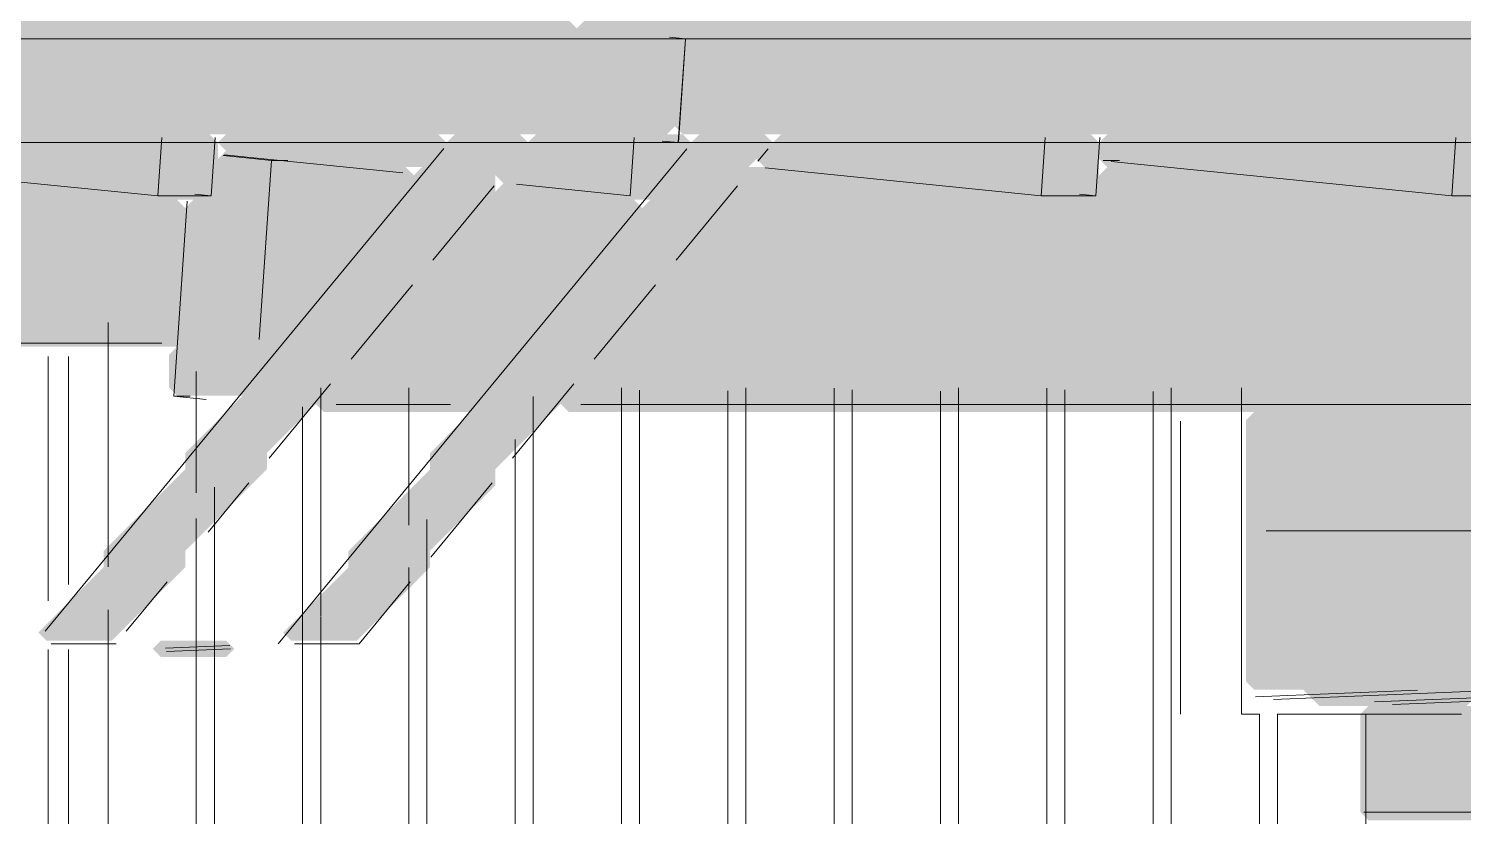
# Model space of a CAD drawing. Header units: millimetres. Extents: x 0 to 84100, y 0 to 59400.
# Drawn here: x 33269 to 34148, y 49329 to 49811 of the extents above; entities that cross this region are included whole.
import ezdxf

# ---------------------------------------------------------------- set-up
doc = ezdxf.new("R2010")
doc.units = ezdxf.units.MM
doc.layers.add('10_見えがかり', color=7, linetype='Continuous', lineweight=13)
doc.layers.add('12_見えがかり（ガラス）', color=5, linetype='Continuous', lineweight=9)

msp = doc.modelspace()

# ---------------------------------------------------------------- hatches: boundary and pattern name
at = {"layer": '10_見えがかり', "true_color": 0xbdbdbd}
for points in [[(33609.92, 49806.57), (33669.92, 49806.57), (33674.92, 49801.57), (33674.92, 49791.57), (33664.92, 49781.57), (33664.92, 49751.57), (33659.92, 49746.57), (32829.92, 49746.57), (32819.92, 49736.57), (32149.92, 49736.57), (32144.92, 49741.57), (32154.92, 49751.57), (32154.92, 49801.57), (32149.92, 49806.57), (32089.92, 49806.57), (32084.92, 49811.57), (32089.92, 49816.57), (33599.92, 49816.57)], [(35159.92, 49806.57), (35219.92, 49806.57), (35224.92, 49801.57), (35224.92, 49761.57), (35209.92, 49746.57), (33669.92, 49746.57), (33664.92, 49751.57), (33664.92, 49781.57), (33674.92, 49791.57), (33674.92, 49801.57), (33669.92, 49806.57), (33609.92, 49806.57), (33604.92, 49811.57), (33609.92, 49816.57), (35149.92, 49816.57)], [(33384.92, 49741.57), (33384.92, 49711.57), (33379.92, 49706.57), (33329.92, 49706.57), (33319.92, 49716.57), (33229.92, 49716.57), (33219.92, 49726.57), (33139.92, 49726.57), (33134.92, 49731.57), (33134.92, 49741.57), (33139.92, 49746.57), (33379.92, 49746.57)], [(33509.92, 49726.57), (33419.92, 49726.57), (33409.92, 49736.57), (33389.92, 49736.57), (33384.92, 49741.57), (33389.92, 49746.57), (33519.92, 49746.57), (33524.92, 49741.57)], [(33654.92, 49721.57), (33654.92, 49711.57), (33649.92, 49706.57), (33619.92, 49706.57), (33609.92, 49716.57), (33559.92, 49716.57), (33554.92, 49721.57), (33579.92, 49746.57), (33669.92, 49746.57), (33674.92, 49741.57)], [(33924.92, 49741.57), (33924.92, 49711.57), (33919.92, 49706.57), (33869.92, 49706.57), (33859.92, 49716.57), (33769.92, 49716.57), (33759.92, 49726.57), (33719.92, 49726.57), (33714.92, 49731.57), (33729.92, 49746.57), (33919.92, 49746.57)], [(34174.92, 49741.57), (34174.92, 49711.57), (34169.92, 49706.57), (34119.92, 49706.57), (34109.92, 49716.57), (34019.92, 49716.57), (34009.92, 49726.57), (33929.92, 49726.57), (33924.92, 49731.57), (33924.92, 49741.57), (33929.92, 49746.57), (34169.92, 49746.57)], [(33499.92, 49726.57), (33504.92, 49721.57), (33504.92, 49711.57), (33464.92, 49671.57), (33464.92, 49661.57), (33414.92, 49611.57), (33414.92, 49601.57), (33399.92, 49586.57), (33359.92, 49586.57), (33354.92, 49591.57), (33354.92, 49611.57), (33364.92, 49621.57), (33364.92, 49701.57), (33369.92, 49706.57), (33379.92, 49706.57), (33384.92, 49711.57), (33384.92, 49731.57), (33389.92, 49736.57), (33409.92, 49736.57), (33419.92, 49726.57)], [(34784.92, 49641.57), (34774.92, 49631.57), (34774.92, 49611.57), (34774.92, 49581.57), (34769.92, 49576.57), (34019.92, 49576.57), (33599.92, 49576.57), (33594.92, 49581.57), (33604.92, 49591.57), (33604.92, 49601.57), (33654.92, 49651.57), (33654.92, 49661.57), (33704.92, 49711.57), (33704.92, 49721.57), (33709.92, 49726.57), (33759.92, 49726.57), (33769.92, 49716.57), (33859.92, 49716.57), (33869.92, 49706.57), (33919.92, 49706.57), (33924.92, 49711.57), (33924.92, 49721.57), (33929.92, 49726.57), (34009.92, 49726.57), (34019.92, 49716.57), (34109.92, 49716.57), (34119.92, 49706.57), (34169.92, 49706.57), (34174.92, 49711.57), (34174.92, 49721.57), (34179.92, 49726.57), (34259.92, 49726.57), (34269.92, 49716.57), (34359.92, 49716.57), (34369.92, 49706.57), (34419.92, 49706.57), (34424.92, 49711.57), (34424.92, 49721.57), (34429.92, 49726.57), (34519.92, 49726.57), (34529.92, 49716.57), (34609.92, 49716.57), (34619.92, 49706.57), (34669.92, 49706.57), (34674.92, 49711.57), (34674.92, 49721.57), (34679.92, 49726.57), (34769.92, 49726.57), (34784.92, 49711.57)], [(33329.92, 49706.57), (33359.92, 49706.57), (33364.92, 49701.57), (33364.92, 49621.57), (33359.92, 49616.57), (33229.92, 49616.57), (33224.92, 49621.57), (33224.92, 49671.57), (33234.92, 49681.57), (33234.92, 49711.57), (33239.92, 49716.57), (33319.92, 49716.57)], [(33639.92, 49706.57), (33644.92, 49701.57), (33604.92, 49661.57), (33604.92, 49651.57), (33554.92, 49601.57), (33554.92, 49591.57), (33539.92, 49576.57), (33449.92, 49576.57), (33444.92, 49581.57), (33464.92, 49601.57), (33464.92, 49611.57), (33504.92, 49651.57), (33504.92, 49661.57), (33559.92, 49716.57), (33609.92, 49716.57), (33619.92, 49706.57)]]:
    msp.add_hatch(color=8, dxfattribs=at).paths.add_polyline_path(points)
at = {"layer": '10_見えがかり', "true_color": 0xe9dcc4}
for points in [[(33554.92, 49711.57), (33504.92, 49661.57), (33504.92, 49651.57), (33464.92, 49611.57), (33464.92, 49601.57), (33414.92, 49551.57), (33414.92, 49541.57), (33364.92, 49491.57), (33364.92, 49481.57), (33319.92, 49436.57), (33279.92, 49436.57), (33274.92, 49441.57), (33314.92, 49481.57), (33314.92, 49491.57), (33364.92, 49541.57), (33364.92, 49551.57), (33414.92, 49601.57), (33414.92, 49611.57), (33464.92, 49661.57), (33464.92, 49671.57), (33504.92, 49711.57), (33504.92, 49721.57), (33529.92, 49746.57), (33569.92, 49746.57), (33574.92, 49741.57), (33554.92, 49721.57)], [(33704.92, 49711.57), (33654.92, 49661.57), (33654.92, 49651.57), (33604.92, 49601.57), (33604.92, 49591.57), (33554.92, 49541.57), (33554.92, 49531.57), (33514.92, 49491.57), (33514.92, 49481.57), (33469.92, 49436.57), (33429.92, 49436.57), (33424.92, 49441.57), (33464.92, 49481.57), (33464.92, 49491.57), (33514.92, 49541.57), (33514.92, 49551.57), (33554.92, 49591.57), (33554.92, 49601.57), (33604.92, 49651.57), (33604.92, 49661.57), (33654.92, 49711.57), (33654.92, 49721.57), (33679.92, 49746.57), (33719.92, 49746.57), (33724.92, 49741.57), (33704.92, 49721.57)], [(33344.92, 49431.57), (33349.92, 49436.57), (33389.92, 49436.57), (33394.92, 49431.57), (33389.92, 49426.57), (33349.92, 49426.57)], [(34814.92, 49391.57), (34814.92, 49331.57), (34809.92, 49326.57), (34089.92, 49326.57), (34084.92, 49331.57), (34084.92, 49391.57), (34089.92, 49396.57), (34149.92, 49396.57), (34209.92, 49396.57), (34779.92, 49396.57), (34809.92, 49396.57)]]:
    msp.add_hatch(color=8, dxfattribs=at).paths.add_polyline_path(points)
at = {"layer": '12_見えがかり（ガラス）', "true_color": 0xdce9f2}
h = msp.add_hatch(color=8, dxfattribs=at)
h.paths.add_polyline_path([(34784.92, 49611.57), (34784.92, 49441.57), (34779.92, 49436.57), (34749.92, 49436.57), (34744.92, 49431.57), (34749.92, 49426.57), (34779.92, 49426.57), (34784.92, 49421.57), (34784.92, 49401.57), (34779.92, 49396.57), (34209.92, 49396.57), (34199.92, 49406.57), (34159.92, 49406.57), (34149.92, 49396.57), (34059.92, 49396.57), (34049.92, 49406.57), (34019.92, 49406.57), (34014.92, 49411.57), (34014.92, 49571.57), (34019.92, 49576.57), (34769.92, 49576.57), (34774.92, 49581.57), (34774.92, 49611.57), (34779.92, 49616.57)])
h.paths.add_polyline_path([(34699.92, 49416.57), (34704.92, 49421.57), (34699.92, 49426.57), (34659.92, 49426.57), (34654.92, 49421.57), (34659.92, 49416.57)], flags=0)
h.paths.add_polyline_path([(34539.92, 49416.57), (34544.92, 49421.57), (34539.92, 49426.57), (34499.92, 49426.57), (34494.92, 49421.57), (34499.92, 49416.57)], flags=0)
h.paths.add_polyline_path([(34449.92, 49406.57), (34454.92, 49411.57), (34449.92, 49416.57), (34409.92, 49416.57), (34404.92, 49411.57), (34409.92, 49406.57)], flags=0)
h.paths.add_polyline_path([(34299.92, 49406.57), (34304.92, 49411.57), (34299.92, 49416.57), (34259.92, 49416.57), (34254.92, 49411.57), (34259.92, 49406.57)], flags=0)

# ---------------------------------------------------------------- linework, layer by layer
at = {"layer": '10_見えがかり'}
for points in [[(32153.96, 49805.13), (33671.47, 49805.13)], [(33671.47, 49805.13), (33661.58, 49806.12)], [(33661.62, 49806.12), (33671.52, 49805.13)], [(33667.04, 49741.57), (33671.47, 49805.13)], [(33667.12, 49741.57), (33671.52, 49805.13)], [(33671.52, 49805.13), (35222.97, 49805.13)], [(32149.52, 49741.57), (33667.04, 49741.57)], [(33348.02, 49709.07), (33350.52, 49744.82)], [(33380.77, 49709.07), (33383.26, 49744.82)], [(33637.51, 49709.07), (33639.99, 49744.82)], [(33667.04, 49741.57), (33657.14, 49742.56)], [(33667.12, 49741.57), (33657.23, 49742.56)], [(33667.12, 49741.57), (35218.58, 49741.57)], [(33889.31, 49709.07), (33891.78, 49744.82)], [(33922.79, 49709.07), (33925.26, 49744.82)], [(34141.1, 49709.07), (34143.57, 49744.82)], [(33523.33, 49737.92), (33279.06, 49442.35)], [(33417.81, 49730.74), (33388.04, 49733.73)], [(33498.25, 49723.06), (33388.83, 49734.05)], [(33417.81, 49730.74), (33410.23, 49621.12)], [(33417.81, 49730.74), (33427.8, 49730.74)], [(33672.35, 49737.86), (33421.81, 49434.77)], [(33722.03, 49737.86), (33715.76, 49730.29)], [(33927.35, 49730.74), (33937.34, 49730.74)], [(33348.02, 49709.07), (33139.19, 49729.84)], [(33889.31, 49709.07), (33720.2, 49726.06)], [(34141.1, 49709.07), (33932.2, 49730.05)], [(33554.22, 49715.18), (33516.64, 49669.71)], [(33637.51, 49709.07), (33567.88, 49716.07)], [(33703.24, 49715.13), (33665.66, 49669.67)], [(33348.02, 49709.07), (33380.77, 49709.07)], [(33366.13, 49705.83), (33357.86, 49586.25)], [(33370.82, 49710.06), (33380.77, 49709.07)], [(33889.31, 49709.07), (33922.79, 49709.07)], [(33912.84, 49710.07), (33922.79, 49709.07)], [(34141.1, 49709.07), (34174.58, 49709.07)], [(33504.11, 49654.55), (33466.53, 49609.08)], [(33653.13, 49654.51), (33615.55, 49609.05)], [(33317.57, 49481.77), (33317.57, 49631.37)], [(33231.29, 49618.76), (33350.59, 49618.76)], [(33280.92, 49610.72), (33280.92, 49461.05)], [(33280.92, 49461.01), (33280.92, 49610.69)], [(33293.37, 49610.72), (33293.37, 49471.03)], [(33371.65, 49601.46), (33371.65, 49527.09)], [(33454, 49593.92), (33416.42, 49548.45)], [(33447.88, 49451.73), (33447.88, 49591.41)], [(33501.96, 49591.41), (33501.96, 49507.39)], [(33603.02, 49593.89), (33565.44, 49548.43)], [(33632.26, 49591.37), (33632.26, 46946.57), (33578.18, 46946.57), (33578.18, 49586.04)], [(33697.41, 49589.55), (33697.41, 46946.57), (33643.33, 46946.57), (33643.33, 49590.02)], [(33762.57, 49591.32), (33762.57, 46946.57), (33708.48, 46946.57), (33708.48, 49591.5)], [(33827.72, 49589.37), (33827.72, 46946.57), (33773.63, 46946.57), (33773.63, 49590.17)], [(33892.87, 49591.28), (33892.87, 46946.57), (33838.79, 46946.57), (33838.79, 49591.51)], [(33958.02, 49589.18), (33958.02, 46946.57), (33903.94, 46946.57), (33903.94, 49590.31)], [(34012.07, 49591.4), (34012.07, 49391.57), (34023.17, 49391.57), (34023.17, 46946.57), (33985.83, 46946.57), (33969.09, 46946.57), (33969.09, 49591.53)], [(33357.86, 49586.25), (33377.71, 49584.25)], [(33357.86, 49586.25), (33367.85, 49586.25)], [(33457.43, 49581.26), (33527.37, 49581.26)], [(33607.3, 49581.26), (34766.24, 49581.26)], [(33436.81, 49579.89), (33436.81, 46946.57), (33382.72, 46946.57), (33382.72, 49530.58)], [(33974.73, 49391.57), (33974.73, 49571.02)], [(33567.11, 49559.73), (33567.11, 46946.57), (33513.03, 46946.57), (33513.03, 49510.89)], [(33403.89, 49533.29), (33378.84, 49502.98)], [(33552.91, 49533.28), (33515.33, 49487.81)], [(33371.65, 49511.46), (33371.65, 46946.57), (33317.57, 46946.57), (33317.57, 49455.43)], [(34027.21, 49503.93), (34745.63, 49503.93)], [(33501.96, 49481.41), (33501.96, 46946.57), (33447.88, 46946.57), (33447.88, 49451.41)], [(33353.78, 49472.66), (33328.73, 49442.35)], [(33502.8, 49472.66), (33471.49, 49434.77)], [(33282.73, 49434.77), (33322.47, 49434.77)], [(33392.27, 49433.59), (33352.89, 49432.01)], [(33431.75, 49434.77), (33471.49, 49434.77)], [(33280.92, 49431.11), (33280.92, 46946.57)], [(33280.92, 46796.57), (33280.92, 49431.07)], [(33293.37, 49431.11), (33293.37, 46946.57)], [(33392.72, 49431.62), (33353.34, 49430.05)], [(34120.01, 49406.29), (34020.71, 49402.28)], [(34200.57, 49407.5), (34031.76, 49400.68)], [(34252.45, 49405.49), (34093.57, 49399.07)], [(34253.57, 49403.49), (34104.62, 49397.47)], [(34088.32, 49391.57), (34088.32, 46946.57), (34034.24, 46946.57), (34034.24, 49391.57), (34088.32, 49391.57)], [(34146.92, 49391.57), (34087.03, 49391.57)], [(34805.78, 49331.57), (34087.03, 49331.57)]]:
    msp.add_lwpolyline(points, dxfattribs=at)

doc.saveas('drawing.dxf')
